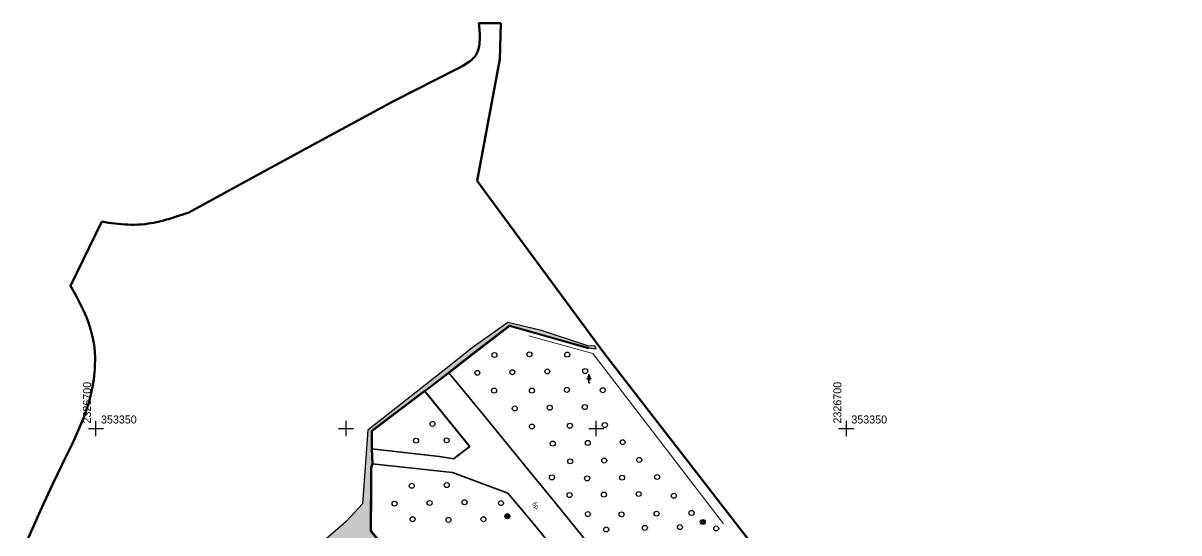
# Model space of a CAD drawing. Header units: millimetres. Extents: x 2326659 to 2326921, y 353133 to 353431.
# Drawn here: x 2326685.4 to 2326916.5, y 353329.1 to 353431 of the extents above; entities that cross this region are included whole.
import ezdxf
from ezdxf.enums import TextEntityAlignment as Align

# ---------------------------------------------------------------- set-up
doc = ezdxf.new("R2010")
doc.units = ezdxf.units.MM
for name, color, linetype in [('06_Инженерно-технические сооружения', 7, 'Continuous'), ('10_Границы покрытий и угодий', 7, 'Continuous'), ('13_Растительность', 7, 'Continuous'), ('44_Крышки колодцев', 7, 'Continuous'), ('pl_Планшетная_сетка', 7, 'Continuous')]:
    doc.layers.add(name, color=color, linetype=linetype)
doc.layers.add('0_ГРАНИЦЫ ПРОЕКТИРОВАНИЯ_Ном._пера__44', color=7, linetype='Continuous', lineweight=60, true_color=0x029e21)
doc.styles.add('LIKE11', font='bm431.shx')
doc.styles.add('pragmai.shx', font='pragmai.shx')
doc.styles.add('Р_Р_Р_Р_Р_Р_Р_Р__Р_Р_Р_Р_Р__5', font='GOST type A')
doc.linetypes.add('atp_474_2a', pattern='A,0,[3,РћРїРѕСЂРЅС‹Р№ РїР»Р°РЅ1.Shx,S=0.039684,R=0,X=0,Y=5.42101e-20],-5.0002,0', length=5.0002)

# ---------------------------------------------------------------- blocks, each defined once
blk = doc.blocks.new('g_117')
h = blk.add_hatch(color=255)
h.paths.add_polyline_path([(-0.6, 0.7), (0.7, -0.6, 0.177899), (0.93, 0, 0.639215)])
h.paths.add_polyline_path([(-0.7, 0.6, 0.177899), (-0.93, 0, 0.639215), (0.6, -0.7)])
at = {"color": 0, "flags": 128}
blk.add_lwpolyline([(0.71, -0.71), (-0.71, 0.71)], dxfattribs=at)
at = {"color": 0}
blk.add_circle((0, 0), 1, dxfattribs=at)
at = {"style": 'LIKE11', "flags": 8}
for tag, height, p in [('Номер', 1.6, (0, 2.5)), ('Текст', 2, (1.78, 0.2)), ('Отметка кольца люка', 1.6, (0, -2)), ('Отметка земли (возле него)', 1.6, (0, -4)), ('Верх прокладки', 1.6, (0, -6)), ('Низ прокладки', 1.6, (0, -8))]:
    blk.add_attdef(tag, text='', height=height, dxfattribs=at).set_placement(p, align=Align.MIDDLE_LEFT)
blk = doc.blocks.new('BL_333')
at = {"color": 0}
for p, q in [((-1.5, 0), (1.5, 0)), ((0, -1.5), (0, 1.5))]:
    blk.add_line(p, q, dxfattribs=at)

msp = doc.modelspace()

# ---------------------------------------------------------------- hatches: boundary and pattern name
at = {"lineweight": 35, "transparency": 33554559}
h = msp.add_hatch(color=8, dxfattribs=at)
h.dxf.hatch_style = 1
h.paths.add_polyline_path([(2326787.22, 353175), (2326819.42, 353140.39), (2326827.05, 353145.75), (2326850.68, 353166.07), (2326861.72, 353175.77), (2326869.21, 353182.86), (2326864.54, 353187.86), (2326865.12, 353189.24), (2326865.88, 353190.27), (2326870.99, 353194.86), (2326871.74, 353195.58), (2326871.91, 353195.64), (2326873.67, 353193.56), (2326877.37, 353189.98), (2326882.25, 353184.11), (2326883.01, 353183.18), (2326886.17, 353185.82), (2326898.33, 353195.99), (2326902.53, 353199.47), (2326905.19, 353201.72), (2326894.62, 353214.57), (2326894.55, 353215.46), (2326895.01, 353216.63), (2326897.35, 353218.92), (2326900.32, 353221.6), (2326902.63, 353223.21), (2326903.77, 353222.79), (2326905.18, 353220.9), (2326912.6, 353211.18), (2326914.05, 353209.07), (2326916.47, 353211.1), (2326914.78, 353213.17), (2326907.51, 353222.79), (2326905.13, 353225.97), (2326899.02, 353234.17), (2326901.34, 353236.75), (2326901.91, 353237.39), (2326901.38, 353238.09), (2326893.24, 353245.43), (2326888.8, 353250.59), (2326884.37, 353255.93), (2326884.18, 353254.94), (2326883.89, 353245.78), (2326875.46, 353239.23), (2326867.37, 353233.15), (2326858.21, 353226.19), (2326854.97, 353224.3), (2326850.32, 353223.89), (2326846.86, 353224.18), (2326840.03, 353225.37), (2326826.77, 353241.57), (2326819.4, 353250.55), (2326811.12, 353260.7), (2326799.16, 353275.16), (2326792.19, 353283.6), (2326784.18, 353293.43), (2326777.97, 353301.35), (2326773.5, 353306.96), (2326766.51, 353315.64), (2326754.87, 353329.45), (2326754.96, 353342.09), (2326755.23, 353342.91), (2326755.07, 353345.92), (2326755.1, 353349.53), (2326765.66, 353357.53), (2326782.65, 353370.59), (2326798.45, 353366.11), (2326799.98, 353365.9), (2326799.69, 353366.51), (2326798.53, 353366.43), (2326789.03, 353369.62), (2326782.33, 353371.22), (2326775.23, 353366.1), (2326769.91, 353361.9), (2326754.34, 353349.64), (2326753.3, 353334.94), (2326750.03, 353331.41), (2326742.83, 353325.13), (2326729.43, 353313.97), (2326724.29, 353309.58), (2326713.92, 353300.37), (2326702.57, 353290.28), (2326691.66, 353280.34), (2326692.59, 353276.82), (2326692.97, 353278.42), (2326693.39, 353280.65), (2326698.11, 353284.87), (2326704.55, 353290.62), (2326710.09, 353295.47), (2326714.56, 353299.39), (2326725.07, 353308.63), (2326730.35, 353313.3), (2326732.52, 353315.14), (2326734.3, 353316.13), (2326737.01, 353316.29), (2326738.47, 353315.75), (2326740.51, 353314.46), (2326741.43, 353313.18), (2326749.84, 353302.22), (2326757.26, 353292.6), (2326765.92, 353281.64), (2326778, 353266.29), (2326782.17, 353260.63), (2326805.21, 353231.17), (2326813.82, 353220.22), (2326816.83, 353216.11), (2326819.57, 353211.87), (2326820.21, 353207.64), (2326819.96, 353203.75), (2326818.31, 353200.85), (2326811.9, 353195.28), (2326809.41, 353193.12), (2326804.53, 353188.86), (2326801.58, 353186.11), (2326795.74, 353181.21), (2326792.42, 353178.54)])
h.paths.add_polyline_path([(2326872.64, 353209.77), (2326871.14, 353211.61), (2326866.52, 353216.92), (2326866.42, 353217.3), (2326873.77, 353223.77), (2326881.63, 353230.93), (2326888.01, 353223.76), (2326880.09, 353216.55)], flags=16)
h.paths.add_polyline_path([(2326867.14, 353213.55), (2326869.16, 353211.24), (2326866.87, 353209.25), (2326866.73, 353209.42), (2326865.97, 353208.79), (2326864.25, 353210.73), (2326864.98, 353211.34), (2326864.84, 353211.5)], flags=16)
h.paths.add_polyline_path([(2326878.17, 353209.36), (2326879.68, 353210.75), (2326885.35, 353215.93), (2326889.37, 353211.81), (2326895.67, 353204.89), (2326888.62, 353198.24), (2326882.69, 353193.21), (2326877.5, 353198.8), (2326876.55, 353199.87), (2326872.64, 353204.31)], flags=16)

# ---------------------------------------------------------------- linework, layer by layer
at = {"color": 0, "lineweight": 30, "elevation": 118.67, "flags": 128}
msp.add_lwpolyline([(2326766.51, 353315.64), (2326754.87, 353329.45), (2326754.96, 353342.09), (2326755.23, 353342.91), (2326755.07, 353345.92), (2326755.1, 353349.53), (2326765.66, 353357.53), (2326782.65, 353370.59), (2326798.45, 353366.11), (2326799.98, 353365.9), (2326799.69, 353366.51), (2326798.53, 353366.43), (2326789.03, 353369.62), (2326782.33, 353371.22), (2326775.23, 353366.1), (2326769.91, 353361.9), (2326754.34, 353349.64), (2326753.3, 353334.94), (2326750.03, 353331.41), (2326742.83, 353325.13)], dxfattribs=at)
at = {"layer": '06_Инженерно-технические сооружения', "color": 7, "linetype": 'Continuous', "lineweight": 20, "ltscale": 0.5, "flags": 128}
for points, elevation in [([(2326758.81, 353325.1), (2326755.05, 353329.52), (2326755.15, 353337.28), (2326755.14, 353342.06), (2326755.41, 353342.89), (2326755.25, 353345.92), (2326755.28, 353349.44), (2326765.77, 353357.39), (2326770.59, 353361.06), (2326775.75, 353365.09), (2326782.67, 353370.4), (2326788.89, 353368.66), (2326798.39, 353365.94)], 118.9), ([(2326765.66, 353357.53), (2326770.47, 353361.2)], 119.72), ([(2326755.08, 353346), (2326768.64, 353344.5), (2326771.49, 353344.02), (2326774.62, 353346.42), (2326766.33, 353356.61), (2326765.6, 353357.48)], 119.72), ([(2326755.07, 353345.92), (2326755.23, 353342.91)], 119.72)]:
    msp.add_lwpolyline(points, dxfattribs=dict(at, elevation=elevation))
at = {"layer": '0_ГРАНИЦЫ ПРОЕКТИРОВАНИЯ_Ном._пера__44', "color": 104, "lineweight": 60, "true_color": 0x029e21, "flags": 128}
msp.add_lwpolyline([(2326685.43, 353325.82), (2326687.57, 353330.62), (2326688.86, 353333.5), (2326689.58, 353335.05), (2326691.38, 353338.91), (2326693.19, 353342.7), (2326693.87, 353344.08), (2326695.21, 353346.84), (2326695.86, 353348.23), (2326697.13, 353351.16), (2326697.74, 353352.74), (2326698.18, 353354), (2326698.56, 353355.21), (2326698.9, 353356.44), (2326699.2, 353357.75), (2326699.33, 353358.41), (2326699.45, 353359.12), (2326699.56, 353359.81), (2326699.64, 353360.5), (2326699.77, 353361.89), (2326699.8, 353362.58), (2326699.82, 353363.97), (2326699.75, 353365.36), (2326699.61, 353366.72), (2326699.38, 353368.07), (2326698.99, 353369.65), (2326698.49, 353371.19), (2326698.21, 353371.95), (2326697.57, 353373.45), (2326696.86, 353374.93), (2326696.1, 353376.4), (2326694.91, 353378.53), (2326701.17, 353391.36, 0.035269), (2326706.42, 353390.75, 0.026063), (2326709.02, 353390.8), (2326709.89, 353390.88, 0.022038), (2326712.07, 353391.24, 0.020574), (2326715.31, 353392.11), (2326718.55, 353393.18), (2326729.13, 353398.95), (2326741.88, 353405.94), (2326759.63, 353415.49), (2326772.17, 353421.89), (2326773.33, 353422.5), (2326774.66, 353423.34), (2326775.12, 353423.72, 0.153869), (2326776.48, 353425.94, 0.048297), (2326776.72, 353427.67), (2326776.72, 353428.69), (2326776.67, 353429.78), (2326776.54, 353431.04), (2326780.91, 353431.02), (2326780.76, 353423.83), (2326776.2, 353399.49), (2326776.5, 353399.07, -0.022127), (2326776.85, 353398.6), (2326801.71, 353364.87), (2326834.71, 353322.27)], format="xyb", dxfattribs=at)
at = {"layer": '10_Границы покрытий и угодий', "color": 7, "linetype": 'Continuous', "lineweight": 35, "ltscale": 0.5}
for points in [[(2326798.45, 353366.11, 119.74), (2326788.93, 353368.82, 119.75), (2326782.65, 353370.59, 119.77), (2326775.66, 353365.25, 119.71), (2326770.47, 353361.2, 119.79), (2326771.13, 353360.41, 119.78), (2326777.39, 353352.79, 119.33), (2326787.11, 353340.9, 119.11), (2326792.01, 353334.97, 119.06), (2326801.02, 353323.83, 119.12), (2326809.19, 353313.84, 119.12)], [(2326755.07, 353345.92, 119.72), (2326755.1, 353349.53, 119.85), (2326765.66, 353357.53, 119.81), (2326766.41, 353356.64, 119.83), (2326774.73, 353346.41, 119.27), (2326771.51, 353343.94, 119.33), (2326768.63, 353344.42, 119.41), (2326755.07, 353345.92, 119.72)], [(2326796.51, 353319.8, 119), (2326787.33, 353331.16, 119.02), (2326782.31, 353337.06, 119.09), (2326771.29, 353341.21, 119.31), (2326755.23, 353342.91, 119.69), (2326754.96, 353342.09, 119.67), (2326754.97, 353337.28, 119.6), (2326754.87, 353329.45, 119.52), (2326758.67, 353324.98, 119.5)]]:
    msp.add_polyline3d(points, dxfattribs=at)
at = {"layer": '13_Растительность', "color": 8, "linetype": 'atp_474_2a', "lineweight": 15, "flags": 128}
msp.add_lwpolyline([(2326786.55, 353368.52), (2326799.31, 353364.97), (2326825.44, 353330.96)], dxfattribs=at)
at = {"layer": '13_Растительность', "ltscale": 0.5, "flags": 128}
for points in [[(2326798.05, 353360.02), (2326799.05, 353360.02)], [(2326798.22, 353360.31), (2326798.89, 353360.31)], [(2326798.29, 353359.71), (2326798.81, 353359.71)], [(2326798.38, 353360.6), (2326798.72, 353360.6)], [(2326798.55, 353359.14), (2326798.55, 353360.89)], [(2326798.55, 353359.14), (2326798.8, 353359.14)]]:
    msp.add_lwpolyline(points, dxfattribs=at)
at = {"layer": '13_Растительность', "ltscale": 0.5}
for centre in [(2326779.66, 353364.69), (2326786.66, 353364.83), (2326794.2, 353364.77), (2326776.23, 353361.12), (2326783.23, 353361.26), (2326790.23, 353361.4), (2326797.79, 353361.48), (2326779.58, 353357.58), (2326787.15, 353357.58), (2326794.15, 353357.72), (2326801.3, 353357.66), (2326783.72, 353354.01), (2326790.72, 353354.15), (2326797.72, 353354.29), (2326767.27, 353350.93), (2326787.15, 353350.39), (2326794.73, 353350.55), (2326801.72, 353350.69), (2326763.98, 353347.57), (2326770.1, 353347.64), (2326791.3, 353346.98), (2326798.3, 353347.12), (2326805.29, 353347.26), (2326794.8, 353343.44), (2326801.61, 353343.59), (2326808.61, 353343.73), (2326791.15, 353340.22), (2326798.18, 353340.02), (2326805.18, 353340.17), (2326812.18, 353340.31), (2326763.12, 353338.54), (2326770.12, 353338.68), (2326773.69, 353335.25), (2326794.66, 353336.7), (2326801.54, 353336.78), (2326808.48, 353336.91), (2326815.49, 353336.55), (2326759.69, 353334.97), (2326766.69, 353335.11), (2326780.96, 353335.08), (2326798.33, 353332.88), (2326805.06, 353332.84), (2326812.06, 353332.98), (2326819.06, 353333.12), (2326763.29, 353331.87), (2326770.47, 353331.73), (2326777.46, 353331.87), (2326802, 353329.82), (2326809.72, 353330.14), (2326816.72, 353330.28), (2326823.98, 353330.02)]:
    msp.add_circle(centre, 0.5, dxfattribs=at)

# ---------------------------------------------------------------- block references
at = {"layer": '44_Крышки колодцев', "color": 0, "linetype": 'Continuous', "xscale": 0.5, "yscale": 0.5, "zscale": 0.5}
for p in [(2326782.23, 353332.45, 119.01), (2326821.3, 353331.31, 119.07)]:
    msp.add_blockref('g_117', p, dxfattribs=at)
at = {"layer": 'pl_Планшетная_сетка', "color": 104}
for p in [(2326700, 353350), (2326750, 353350), (2326800, 353350), (2326850, 353350)]:
    msp.add_blockref('BL_333', p, dxfattribs=at)

# ---------------------------------------------------------------- texts
at = {"layer": '10_Границы покрытий и угодий', "color": 7, "lineweight": 20, "ltscale": 0.5, "insert": (2326787.4, 353335.05, 118.1), "char_height": 1, "attachment_point": 4, "rotation": 309.8304, "style": 'Р_Р_Р_Р_Р_Р_Р_Р__Р_Р_Р_Р_Р__5'}
msp.add_mtext('\\A1;бр.', dxfattribs=at)
at = {"layer": 'pl_Планшетная_сетка', "color": 104, "style": 'pragmai.shx'}
for p in [(2326699, 353351), (2326849, 353351)]:
    msp.add_text('2326700', height=1.6, rotation=90, dxfattribs=at).set_placement(p)
for p in [(2326701, 353351), (2326851, 353351)]:
    msp.add_text('353350', height=1.6, dxfattribs=at).set_placement(p)

doc.saveas('drawing.dxf')
